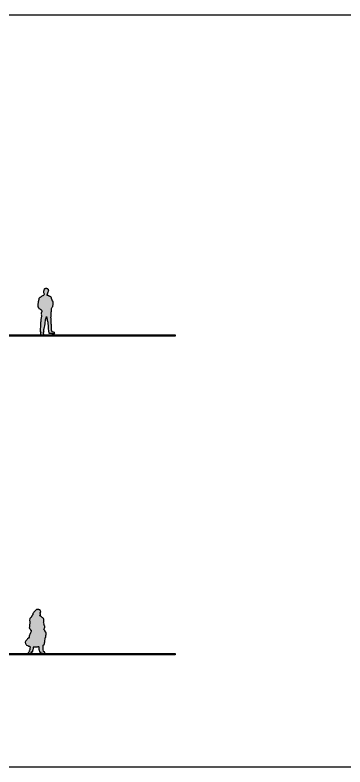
# Model space of a CAD drawing. Header units: millimetres. Extents: x 194362 to 347421, y -189721 to -131700.
# Drawn here: x 301370 to 314472, y -161557 to -131700 of the extents above; entities that cross this region are included whole.
import ezdxf

# ---------------------------------------------------------------- set-up
doc = ezdxf.new("R2010")
doc.units = ezdxf.units.MM

# ---------------------------------------------------------------- blocks, each defined once
blk = doc.blocks.new('mib6')
blk.add_hatch(color=256).paths.add_polyline_path([(151.9, 134.8), (151.3, 134.3), (150.7, 133.7), (149.6, 133.6), (149.2, 133.4), (148.9, 132.7), (148.9, 131.1), (147.9, 129.5), (147.6, 128.9), (146.9, 127), (146.6, 124.1), (146.1, 123.4), (145.9, 121.7), (146.2, 120.1), (146.7, 119), (147.3, 117.5), (147.8, 116.4), (148.1, 114.8), (148.1, 111.9), (147.5, 109.6), (146.6, 108.4), (145.2, 107.5), (143.1, 106.9), (141.6, 106.1), (139.2, 104.9), (136.6, 103.1), (134.5, 101.6), (132.3, 100), (131.2, 99.2), (129.3, 97.7), (128, 96.4), (127.4, 94.1), (127.1, 91), (126.9, 90), (126.7, 88.6), (126.5, 87.6), (126.2, 86.6), (125.2, 82.8), (124.8, 80.5), (124.4, 77.6), (123.9, 74.9), (123.5, 73), (123.4, 72), (123.3, 71.5), (123.1, 69.6), (123.1, 69), (123.2, 67.3), (123.3, 66.3), (123.6, 65.6), (124.1, 64.6), (124.7, 63.4), (124.8, 62.6), (124.3, 61.4), (124.9, 60.2), (125.8, 59), (126.9, 58.2), (127.2, 57.4), (127.2, 56.6), (128, 55.7), (128.7, 55.6), (129.3, 55.6), (131.1, 55.2), (131.7, 54.8), (132, 54.4), (132.7, 53.3), (133.7, 52.4), (134.7, 52.4), (135.3, 52.5), (135.7, 52.6), (138.4, 49.8), (138.5, 49), (139.2, 46), (139.1, 43.4), (138.7, 42.1), (138.2, 40.6), (137.4, 38.5), (137.3, 36.7), (137.5, 34.2), (137.4, 30.4), (137.6, 28.2), (137.7, 25.1), (136.7, 18.6), (135.7, 12.5), (135.4, 9.4), (135, 6.5), (134.9, 3.8), (134.7, 2.1), (134.4, -4.1), (134.1, -9.6), (134, -12.2), (133.6, -18.6), (133.4, -22.9), (133.2, -27.2), (132.8, -32.7), (132.7, -35.6), (134.9, -39.6), (134.8, -41.9), (134.6, -44), (134.7, -45.7), (134.7, -47.1), (135.3, -48), (136.2, -48.4), (138.4, -49), (140.3, -49.3), (142.8, -49.3), (144.3, -49.1), (146.6, -48.6), (147.2, -47.6), (147.3, -46.8), (146.8, -45.3), (146.5, -44), (145.7, -41.6), (145.8, -40), (146.3, -39), (148.1, -35.6), (147.1, -35.2), (147.8, -33.5), (147.6, -31.5), (147.7, -27.5), (148, -25.8), (148.2, -24.9), (148.6, -23.6), (149.1, -21.1), (149.9, -18), (151, -12.5), (151.8, -8.9), (152.3, -5.7), (152.7, -3.2), (153.1, 1.3), (153.9, 7), (154.6, 11.2), (155.4, 15.5), (156.2, 19.3), (158, 24.2), (158.9, 19.4), (159.3, 17.4), (160.1, 13.5), (160.5, 11.2), (161, 9.1), (161.5, 7.2), (162, 5.4), (162.4, 3.9), (162.8, 2.7), (163.5, 1.7), (163.5, 0.8), (163.5, 0.1), (163.4, -0.5), (163.6, -3.5), (163.8, -5.8), (164, -8.7), (164.9, -15.9), (164.9, -22.2), (165.2, -25.6), (165.6, -31.5), (166.1, -35.8), (166.6, -37.6), (167.7, -37.6), (167.5, -39.5), (167.4, -41.2), (167.5, -41.7), (170.5, -42.2), (173.4, -42.4), (176.3, -42.2), (178.9, -42.7), (183.5, -43.1), (185.7, -42.9), (190.2, -43.6), (190.8, -41), (190.1, -39.9), (189.2, -38.7), (188.9, -38.6), (185.6, -38.1), (182.7, -37.5), (181, -36.1), (179.9, -34.7), (179.2, -33.8), (178.9, -32.1), (178.6, -31), (178.3, -30.6), (178.1, -29.6), (177.7, -29.1), (177.7, -28.6), (177.9, -27.1), (177.8, -25), (177.7, -21.8), (177.6, -19.1), (177.5, -16), (177.4, -12.5), (177.2, -8.8), (177.1, -4.9), (176.9, 2.2), (176.7, 9.2), (176.6, 14.1), (176.6, 15.6), (176.5, 17.4), (175.6, 19), (175.8, 21.2), (176, 24.1), (176.3, 27.1), (176.9, 30.1), (177, 32), (176.9, 34), (176.9, 36.7), (176.9, 37.8), (177, 40), (177.1, 42.3), (177.2, 44.4), (177.5, 47.2), (177.7, 49.1), (177.7, 52), (177.8, 53.8), (178.4, 56), (179.8, 59.1), (180.5, 60.8), (181.5, 62.7), (181.8, 63.4), (182.9, 63.6), (183, 64.9), (183.2, 66.4), (183.4, 68.1), (183.5, 68.6), (183.9, 70.1), (185, 71.3), (185.1, 72.5), (184.2, 74.2), (184, 75.3), (184.7, 76.1), (184.7, 77.1), (184.6, 78.3), (184.5, 79.6), (184.3, 81.1), (184.1, 82.9), (183.9, 83.7), (183.4, 84.2), (183.4, 85.5), (182.3, 85.9), (181.4, 86.3), (181, 87.6), (180.7, 90.2), (179.9, 91.1), (179.5, 91.6), (178.9, 92.7), (178.6, 93.6), (178.4, 94.8), (178.1, 96.9), (177.2, 98.7), (175.9, 100.6), (174.9, 101.8), (174.4, 102.3), (173.2, 103.2), (172.1, 103.9), (171.7, 104.1), (169.8, 104.9), (168.9, 105.3), (166.9, 106.1), (165.9, 106.6), (164.1, 107.1), (162.9, 107.7), (161.4, 108.2), (160.4, 108.2), (159.8, 108.2), (160.6, 108.5), (160.3, 108.6), (159.9, 109), (160.4, 110.1), (161.2, 111.7), (161.7, 112.7), (162.3, 113.5), (162.4, 114.2), (162.6, 115.1), (162.9, 116), (163.3, 116.8), (163.6, 117.7), (163.6, 118.5), (163.5, 119.4), (163.6, 120.1), (164.1, 121.5), (164.3, 121.9), (164.3, 122.8), (164.2, 122.9), (165.8, 124.9), (166.2, 126.4), (166.7, 127.5), (166.5, 128.3), (166.4, 128.8), (166.4, 129.7), (166.9, 130.3), (166.7, 130.6), (166, 130.8), (164.8, 131.6), (164.8, 131.9), (165.1, 132.5), (164.8, 132.5), (164.3, 132.5), (163.8, 132.7), (163.5, 133.2), (163.2, 133.5), (162.9, 134), (162.7, 134.4), (161.5, 134.9), (161.3, 134.8), (161, 134.8), (160.4, 134.8), (160.2, 134.5), (159.7, 134.5), (159.7, 134.9), (159.4, 134.6), (159.1, 134.5), (159.1, 135.1), (158.9, 134.7), (159.2, 135.7), (158.8, 135.7), (157.7, 135.3), (156.7, 135.2), (155.5, 135.3), (154.8, 135.5), (155, 135), (153.8, 135.4), (153.9, 134.9), (153.6, 134.7), (153, 134.6), (152.6, 134.6)])
blk.add_lwpolyline([(151.9, 134.8), (151.3, 134.3), (150.7, 133.7), (149.6, 133.6), (149.2, 133.4), (148.9, 132.7), (148.9, 131.1), (148.9, 131.1), (147.9, 129.5), (147.6, 128.9), (146.9, 127), (146.9, 127), (146.6, 124.1), (146.1, 123.4), (145.9, 121.7), (146.2, 120.1), (146.7, 119), (147.3, 117.5), (147.8, 116.4), (148.1, 114.8), (148.1, 111.9), (147.5, 109.6), (146.6, 108.4), (145.2, 107.5), (143.1, 106.9), (141.6, 106.1), (139.2, 104.9), (136.6, 103.1), (134.5, 101.6), (132.3, 100), (131.2, 99.2), (129.3, 97.7), (128, 96.4), (127.4, 94.1), (127.1, 91), (126.9, 90), (126.7, 88.6), (126.5, 87.6), (126.2, 86.6), (125.2, 82.8), (124.8, 80.5), (124.4, 77.6), (123.9, 74.9), (123.5, 73), (123.4, 72), (123.3, 71.5), (123.1, 69.6), (123.1, 69), (123.2, 67.3), (123.3, 66.3), (123.6, 65.6), (124.1, 64.6), (124.7, 63.4), (124.8, 62.6), (124.3, 61.4), (124.9, 60.2), (125.8, 59), (126.9, 58.2), (127.2, 57.4), (127.2, 56.6), (128, 55.7), (128.7, 55.6), (129.3, 55.6), (131.1, 55.2), (131.7, 54.8), (132, 54.4), (132.7, 53.3), (133.7, 52.4), (134.7, 52.4), (135.3, 52.5), (135.7, 52.6), (138.4, 49.8), (138.5, 49), (139.2, 46), (139.1, 43.4), (138.7, 42.1), (138.2, 40.6), (137.4, 38.5), (137.3, 36.7), (137.5, 34.2), (137.4, 30.4), (137.6, 28.2), (137.7, 25.1), (136.7, 18.6), (135.7, 12.5), (135.4, 9.4), (135, 6.5), (134.9, 3.8), (134.7, 2.1), (134.4, -4.1), (134.1, -9.6), (134, -12.2), (133.6, -18.6), (133.4, -22.9), (133.2, -27.2), (132.8, -32.7), (132.7, -35.6), (134.9, -39.6), (134.8, -41.9), (134.6, -44), (134.7, -45.7), (134.7, -47.1), (135.3, -48), (136.2, -48.4), (138.4, -49), (140.3, -49.3), (142.8, -49.3), (144.3, -49.1), (146.6, -48.6), (147.2, -47.6), (147.3, -46.8), (146.8, -45.3), (146.5, -44), (145.7, -41.6), (145.8, -40), (146.3, -39), (148.1, -35.6), (147.1, -35.2), (147.8, -33.5), (147.6, -31.5), (147.7, -27.5), (148, -25.8), (148.2, -24.9), (148.6, -23.6), (149.1, -21.1), (149.9, -18), (151, -12.5), (151.8, -8.9), (152.3, -5.7), (152.7, -3.2), (153.1, 1.3), (153.9, 7), (154.6, 11.2), (155.4, 15.5), (156.2, 19.3), (158, 24.2), (158.9, 19.4), (159.3, 17.4), (160.1, 13.5), (160.5, 11.2), (161, 9.1), (161.5, 7.2), (162, 5.4), (162.4, 3.9), (162.8, 2.7), (163.5, 1.7), (163.5, 0.8), (163.5, 0.1), (163.4, -0.5), (163.6, -3.5), (163.8, -5.8), (164, -8.7), (164.9, -15.9), (164.9, -22.2), (165.2, -25.6), (165.6, -31.5), (166.1, -35.8), (166.6, -37.6), (167.7, -37.6), (167.5, -39.5), (167.4, -41.2), (167.5, -41.7), (170.5, -42.2), (173.4, -42.4), (176.3, -42.2), (178.9, -42.7), (183.5, -43.1), (185.7, -42.9), (190.2, -43.6), (190.8, -41), (190.1, -39.9), (189.2, -38.7), (188.9, -38.6), (185.6, -38.1), (182.7, -37.5), (181, -36.1), (179.9, -34.7), (179.2, -33.8), (178.9, -32.1), (178.6, -31), (178.3, -30.6), (178.1, -29.6), (177.7, -29.1), (177.7, -28.6), (177.9, -27.1), (177.8, -25), (177.7, -21.8), (177.6, -19.1), (177.5, -16), (177.4, -12.5), (177.2, -8.8), (177.1, -4.9), (176.9, 2.2), (176.7, 9.2), (176.6, 14.1), (176.6, 15.6), (176.5, 17.4), (175.6, 19), (175.8, 21.2), (176, 24.1), (176.3, 27.1), (176.9, 30.1), (177, 32), (176.9, 34), (176.9, 36.7), (176.9, 37.8), (177, 40), (177.1, 42.3), (177.2, 44.4), (177.5, 47.2), (177.7, 49.1), (177.7, 52), (177.8, 53.8), (178.4, 56), (179.8, 59.1), (180.5, 60.8), (181.5, 62.7), (181.8, 63.4), (182.9, 63.6), (183, 64.9), (183.2, 66.4), (183.4, 68.1), (183.5, 68.6), (183.9, 70.1), (185, 71.3), (185.1, 72.5), (184.2, 74.2), (184, 75.3), (184.7, 76.1), (184.7, 77.1), (184.6, 78.3), (184.5, 79.6), (184.3, 81.1), (184.1, 82.9), (183.9, 83.7), (183.4, 84.2), (183.4, 85.5), (182.3, 85.9), (181.4, 86.3), (181, 87.6), (180.7, 90.2), (179.9, 91.1), (179.5, 91.6), (178.9, 92.7), (178.6, 93.6), (178.4, 94.8), (178.1, 96.9), (177.2, 98.7), (175.9, 100.6), (174.9, 101.8), (174.4, 102.3), (173.2, 103.2), (172.1, 103.9), (171.7, 104.1), (169.8, 104.9), (168.9, 105.3), (166.9, 106.1), (165.9, 106.6), (164.1, 107.1), (162.9, 107.7), (161.4, 108.2), (160.4, 108.2), (159.8, 108.2), (160.6, 108.5), (160.3, 108.6), (159.9, 109), (160.4, 110.1), (161.2, 111.7), (161.7, 112.7), (162.3, 113.5), (162.4, 114.2), (162.6, 115.1), (162.9, 116), (163.3, 116.8), (163.6, 117.7), (163.6, 118.5), (163.5, 119.4), (163.6, 120.1), (164.1, 121.5), (164.3, 121.9), (164.3, 122.8), (164.2, 122.9), (165.8, 124.9), (166.2, 126.4), (166.7, 127.5), (166.5, 128.3), (166.4, 128.8), (166.4, 129.7), (166.9, 130.3), (166.7, 130.6), (166, 130.8), (164.8, 131.6), (164.8, 131.9), (165.1, 132.5), (164.8, 132.5), (164.3, 132.5), (163.8, 132.7), (163.5, 133.2), (163.2, 133.5), (162.9, 134), (162.7, 134.4), (161.5, 134.9), (161.3, 134.8), (161, 134.8), (160.4, 134.8), (160.2, 134.5), (159.7, 134.5), (159.7, 134.9), (159.4, 134.6), (159.1, 134.5), (159.1, 135.1), (158.9, 134.7), (159.2, 135.7), (158.8, 135.7), (157.7, 135.3), (156.7, 135.2), (156.7, 135.2), (155.5, 135.3), (154.8, 135.5), (155, 135), (153.8, 135.4), (153.9, 134.9), (153.6, 134.7), (153, 134.6), (152.6, 134.6)], close=True)
blk = doc.blocks.new('wib4')
blk.add_hatch(color=256).paths.add_polyline_path([(-32.9, 26), (-27.3, 25.9), (-23.9, 25.9), (-21.3, 26), (-18.7, 26.1), (-17.2, 26.1), (-14.6, 26.4), (-14.1, 26.5), (-12.9, 25.6), (-12.8, 22.9), (-12.7, 21.7), (-12.5, 19.4), (-12.1, 16.2), (-11.4, 12.7), (-10.9, 10.5), (-10, 7.7), (-8.2, 4.8), (-5.5, 5.3), (-5.6, 4.1), (-5.6, 3.1), (-5.6, 2), (-5.1, 1.5), (-4.3, 1), (-3.6, 0), (-1, 0), (1, 0), (3.5, -0.6), (4.9, -0.8), (6.8, -1), (10, -1), (11.3, -1), (12, 0.5), (12, 2.3), (11, 3.6), (10, 5.1), (5.9, 6.1), (5.4, 6.9), (5.1, 8.2), (5.4, 10.1), (5, 12.8), (4.4, 16.1), (4.8, 18.4), (5.1, 21.5), (5.1, 24.2), (5, 26.7), (4.7, 30.7), (4.6, 31.8), (4.6, 32.5), (6.9, 33), (8.7, 33.5), (9.2, 35.5), (9.6, 37.7), (10.2, 41.3), (11, 45.9), (11.9, 51.1), (12.9, 56.1), (12.8, 61.1), (14.7, 64.6), (15.2, 67.4), (15.9, 70.8), (16.5, 74.2), (16.9, 77.4), (16.7, 80.7), (15.7, 83.6), (11.6, 88.6), (10.7, 89.8), (8.4, 92.6), (7.9, 94.6), (9.2, 96.9), (10, 99.2), (10.7, 103), (10.8, 105.4), (10.8, 107.5), (10.4, 109.4), (8.4, 112.5), (8.4, 112.7), (7.7, 115.8), (8.2, 117.1), (7.4, 119.1), (7, 119.9), (6.7, 122.6), (7, 125.2), (7.2, 127), (7.4, 129.7), (7.2, 133), (6.8, 134.8), (6.3, 136.6), (5.6, 138.3), (3.6, 140.6), (2.8, 140.9), (0.8, 142.1), (-0.3, 143.4), (-1.9, 145.3), (-4, 146.8), (-5.6, 147.8), (-7.4, 149), (-8.2, 149.5), (-9.1, 149.8), (-9.2, 150), (-8.6, 150.1), (-8.1, 150.7), (-7.7, 151), (-7.6, 151.4), (-6.3, 152.2), (-6.3, 153), (-6.5, 153.4), (-6.4, 154), (-6.2, 154.5), (-5.5, 155.4), (-5.4, 156.2), (-5.7, 157.2), (-6.3, 157.8), (-7, 158.4), (-6.7, 159.7), (-7.3, 160.9), (-6.9, 161.3), (-6.5, 161.7), (-5.7, 162.4), (-5.4, 162.9), (-5, 163.7), (-4.9, 164.7), (-4.9, 165.3), (-5.2, 166.1), (-5.5, 166.5), (-5.1, 167.7), (-5.4, 167.8), (-5.6, 168.7), (-6, 169.7), (-7, 170.4), (-7.5, 171), (-8.3, 171.9), (-9.4, 172.3), (-10.9, 172.7), (-12.4, 173.4), (-13, 173.6), (-14.1, 173.8), (-15.1, 173.8), (-16, 174.3), (-16.3, 173.5), (-17.2, 173.1), (-18.3, 173.5), (-18.8, 173.6), (-19.9, 173.6), (-20.7, 173.4), (-21.4, 173.3), (-23.4, 172.5), (-24.5, 171.5), (-25.2, 170.3), (-26.3, 169.5), (-27.5, 168.2), (-28.5, 167.2), (-29.6, 166.1), (-30.3, 165.4), (-30.7, 165), (-31.2, 164.4), (-31.5, 164), (-31.8, 163.2), (-31.5, 162.4), (-31.8, 161.8), (-32.6, 161.3), (-33.8, 160.5), (-34.8, 159.5), (-35.7, 158), (-36.3, 156.2), (-36.4, 155), (-36.4, 153.2), (-36.6, 152.5), (-37.9, 151.2), (-38.7, 150.8), (-39.5, 150.2), (-40.4, 148.7), (-40.8, 147.6), (-41.5, 145.9), (-41.5, 145), (-41.3, 144.1), (-42.6, 143.1), (-43.4, 142.2), (-44.7, 141.4), (-46.6, 140), (-48.7, 138), (-49.1, 130.6), (-48.7, 126.9), (-48.2, 124.5), (-47.6, 121.3), (-48.3, 119.9), (-48.3, 117.5), (-49.1, 114.6), (-49.7, 112.6), (-49.8, 110), (-49.4, 106.4), (-49.9, 103.8), (-50.3, 101.9), (-49.3, 98.5), (-48, 96.8), (-47.2, 95.9), (-46.7, 95.3), (-45.9, 94.5), (-45.6, 93.7), (-45.3, 92.1), (-44.8, 91.5), (-43.7, 91.3), (-42.9, 91.5), (-42.7, 88.7), (-43.5, 86.4), (-45.5, 80.9), (-46, 79.7), (-46.4, 78.5), (-47.7, 74.8), (-49, 71.3), (-50.3, 67.3), (-51.5, 63.4), (-54, 60.6), (-57.2, 57.2), (-59.4, 54.6), (-61.6, 52), (-64, 48.8), (-65.2, 47.1), (-66.5, 44.6), (-66.4, 42.6), (-65.3, 40.6), (-65, 38.3), (-63.7, 36.4), (-62.6, 34.4), (-61.4, 32.4), (-56.5, 30.5), (-51.6, 28.5), (-49, 28.3), (-47.4, 25.4), (-48.1, 18.5), (-48.5, 15.3), (-50, 11.1), (-50.7, 9.2), (-50.5, 6.6), (-51.8, 4.2), (-54.5, 2.3), (-55.1, 0.1), (-54.5, -1), (-53.5, -1.2), (-50.6, -1.3), (-48, -1), (-46.7, 0.1), (-45.3, 0.7), (-43.2, 0.7), (-41.8, 2.3), (-41.8, 4.5), (-41.5, 6.6), (-40.1, 5.8), (-38.2, 5.7), (-37.4, 6), (-36.6, 8.4), (-35.7, 11.8), (-35.3, 13.7), (-34.8, 15.8), (-34.2, 19.1), (-33.8, 21.3), (-33.6, 22.4), (-32.8, 27.2)])
blk.add_lwpolyline([(-32.9, 26), (-27.3, 25.9), (-23.9, 25.9), (-21.3, 26), (-18.7, 26.1), (-17.2, 26.1), (-14.6, 26.4), (-14.1, 26.5), (-12.9, 25.6), (-12.8, 22.9), (-12.7, 21.7), (-12.5, 19.4), (-12.1, 16.2), (-11.4, 12.7), (-10.9, 10.5), (-10, 7.7), (-8.2, 4.8), (-5.5, 5.3), (-5.6, 4.1), (-5.6, 3.1), (-5.6, 2), (-5.1, 1.5), (-4.3, 1), (-3.6, 0), (-1, 0), (1, 0), (3.5, -0.6), (4.9, -0.8), (6.8, -1), (10, -1), (11.3, -1), (12, 0.5), (12, 2.3), (11, 3.6), (10, 5.1), (5.9, 6.1), (5.4, 6.9), (5.1, 8.2), (5.4, 10.1), (5, 12.8), (4.4, 16.1), (4.8, 18.4), (5.1, 21.5), (5.1, 24.2), (5, 26.7), (4.7, 30.7), (4.6, 31.8), (4.6, 32.5), (6.9, 33), (8.7, 33.5), (9.2, 35.5), (9.6, 37.7), (10.2, 41.3), (11, 45.9), (11.9, 51.1), (12.9, 56.1), (12.8, 61.1), (14.7, 64.6), (15.2, 67.4), (15.9, 70.8), (16.5, 74.2), (16.9, 77.4), (16.7, 80.7), (15.7, 83.6), (11.6, 88.6), (10.7, 89.8), (8.4, 92.6), (7.9, 94.6), (9.2, 96.9), (10, 99.2), (10.7, 103), (10.8, 105.4), (10.8, 107.5), (10.4, 109.4), (8.4, 112.5), (8.4, 112.7), (7.7, 115.8), (8.2, 117.1), (7.4, 119.1), (7, 119.9), (6.7, 122.6), (7, 125.2), (7.2, 127), (7.4, 129.7), (7.2, 133), (6.8, 134.8), (6.3, 136.6), (5.6, 138.3), (3.6, 140.6), (2.8, 140.9), (0.8, 142.1), (-0.3, 143.4), (-1.9, 145.3), (-4, 146.8), (-5.6, 147.8), (-7.4, 149), (-8.2, 149.5), (-9.1, 149.8), (-9.2, 150), (-8.6, 150.1), (-8.1, 150.7), (-7.7, 151), (-7.6, 151.4), (-6.3, 152.2), (-6.3, 153), (-6.5, 153.4), (-6.4, 154), (-6.2, 154.5), (-5.5, 155.4), (-5.4, 156.2), (-5.7, 157.2), (-6.3, 157.8), (-7, 158.4), (-6.7, 159.7), (-7.3, 160.9), (-6.9, 161.3), (-6.5, 161.7), (-5.7, 162.4), (-5.4, 162.9), (-5, 163.7), (-4.9, 164.7), (-4.9, 165.3), (-5.2, 166.1), (-5.5, 166.5), (-5.1, 167.7), (-5.4, 167.8), (-5.6, 168.7), (-6, 169.7), (-7, 170.4), (-7.5, 171), (-8.3, 171.9), (-9.4, 172.3), (-10.9, 172.7), (-12.4, 173.4), (-13, 173.6), (-14.1, 173.8), (-15.1, 173.8), (-16, 174.3), (-16.3, 173.5), (-17.2, 173.1), (-18.3, 173.5), (-18.8, 173.6), (-19.9, 173.6), (-20.7, 173.4), (-21.4, 173.3), (-23.4, 172.5), (-24.5, 171.5), (-25.2, 170.3), (-26.3, 169.5), (-27.5, 168.2), (-28.5, 167.2), (-29.6, 166.1), (-30.3, 165.4), (-30.7, 165), (-31.2, 164.4), (-31.5, 164), (-31.8, 163.2), (-31.5, 162.4), (-31.8, 161.8), (-32.6, 161.3), (-33.8, 160.5), (-34.8, 159.5), (-35.7, 158), (-36.3, 156.2), (-36.4, 155), (-36.4, 153.2), (-36.6, 152.5), (-37.9, 151.2), (-38.7, 150.8), (-39.5, 150.2), (-40.4, 148.7), (-40.8, 147.6), (-41.5, 145.9), (-41.5, 145), (-41.3, 144.1), (-42.6, 143.1), (-43.4, 142.2), (-44.7, 141.4), (-46.6, 140), (-48.7, 138), (-49.1, 130.6), (-48.7, 126.9), (-48.2, 124.5), (-47.6, 121.3), (-48.3, 119.9), (-48.3, 117.5), (-49.1, 114.6), (-49.7, 112.6), (-49.8, 110), (-49.4, 106.4), (-49.9, 103.8), (-50.3, 101.9), (-49.3, 98.5), (-48, 96.8), (-47.2, 95.9), (-46.7, 95.3), (-45.9, 94.5), (-45.6, 93.7), (-45.3, 92.1), (-44.8, 91.5), (-43.7, 91.3), (-42.9, 91.5), (-42.7, 88.7), (-43.5, 86.4), (-45.5, 80.9), (-46, 79.7), (-46.4, 78.5), (-47.7, 74.8), (-49, 71.3), (-50.3, 67.3), (-51.5, 63.4), (-54, 60.6), (-57.2, 57.2), (-59.4, 54.6), (-61.6, 52), (-64, 48.8), (-65.2, 47.1), (-66.5, 44.6), (-66.4, 42.6), (-65.3, 40.6), (-65, 38.3), (-63.7, 36.4), (-62.6, 34.4), (-62.6, 34.4), (-61.4, 32.4), (-56.5, 30.5), (-56.5, 30.5), (-56.5, 30.5), (-51.6, 28.5), (-49, 28.3), (-47.4, 25.4), (-48.1, 18.5), (-48.5, 15.3), (-50, 11.1), (-50.7, 9.2), (-50.5, 6.6), (-51.8, 4.2), (-54.5, 2.3), (-55.1, 0.1), (-54.5, -1), (-53.5, -1.2), (-50.6, -1.3), (-48, -1), (-46.7, 0.1), (-45.3, 0.7), (-43.2, 0.7), (-41.8, 2.3), (-41.8, 4.5), (-41.5, 6.6), (-40.1, 5.8), (-38.2, 5.7), (-37.4, 6), (-36.6, 8.4), (-35.7, 11.8), (-35.3, 13.7), (-34.8, 15.8), (-34.2, 19.1), (-33.8, 21.3), (-33.6, 22.4), (-32.8, 27.2)], close=True)

msp = doc.modelspace()

# ---------------------------------------------------------------- hatches: boundary and pattern name
h = msp.add_hatch(color=256)
h.dxf.hatch_style = 1
h.paths.add_polyline_path([(286727.20604, -144396.98128), (307727.20604, -144396.98128), (307727.20604, -144446.98128), (286727.20604, -144446.98128)])
h = msp.add_hatch(color=256)
h.dxf.hatch_style = 1
h.paths.add_polyline_path([(286727.20604, -157052.60097), (307727.20604, -157052.60097), (307727.20604, -157102.60097), (286727.20604, -157102.60097)])

# ---------------------------------------------------------------- linework, layer by layer
for p, q in [((286727.20604, -144396.98128), (307727.20604, -144396.98128)), ((286727.20604, -157052.60097), (307727.20604, -157052.60097))]:
    msp.add_line(p, q)
for points in [[(282423.63129, -161557.4657), (347421.45805, -161557.4657), (347421.45805, -131700.44972), (282423.63129, -131700.44972)], [(286727.20604, -144396.98128), (307727.20604, -144396.98128), (307727.20604, -144446.98128), (286727.20604, -144446.98128)], [(286727.20604, -157052.60097), (307727.20604, -157052.60097), (307727.20604, -157102.60097), (286727.20604, -157102.60097)]]:
    msp.add_lwpolyline(points, close=True)

# ---------------------------------------------------------------- block references
at = {"ltscale": 100, "xscale": 10, "yscale": 10, "zscale": 10}
for name, p in [('mib6', (301039.46944, -143914.30848)), ('wib4', (302439.53584, -157043.02267))]:
    msp.add_blockref(name, p, dxfattribs=at)

doc.saveas('drawing.dxf')
